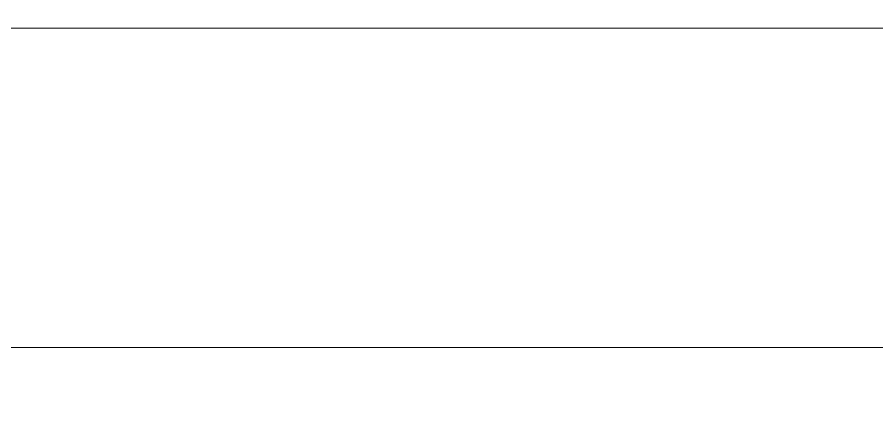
# Model space of a CAD drawing. Header units: metres. Extents: x 147 to 427, y -16 to 162.
# Drawn here: x 168.37 to 174.29, y 84.11 to 86.82 of the extents above; entities that cross this region are included whole.
import ezdxf

# ---------------------------------------------------------------- set-up
doc = ezdxf.new("R2010")
doc.units = ezdxf.units.M
doc.layers.add('1053_ARQ_BASE_MATADOURO_dwg', color=7, linetype='Continuous', lineweight=5, true_color=0x767676)
doc.layers.add('A-ESQ-PORTAS', color=7, linetype='Continuous', lineweight=20)
doc.layers.add('G-ANNO-SYMB', color=7, linetype='Continuous', lineweight=5)

# ---------------------------------------------------------------- blocks, each defined once
blk = doc.blocks.new('1053_ARQ_BASE_MATADOURO_dwg_arq geral tgov-4039641-BANHEIROS E VESTIÁRIO')
at = {"color": 253, "lineweight": 5, "true_color": 0xaaaaaa, "flags": 128}
blk.add_lwpolyline([(40.0763, 3.5558), (23.9972, 3.5558), (23.9972, 3.7065), (23.9972, 9.8559), (34.0675, 9.8559)], dxfattribs=at)
at = {"layer": 'A-ESQ-PORTAS', "color": 253, "true_color": 0xaaaaaa, "flags": 128}
blk.add_lwpolyline([(24.1472, 0.8597), (24.1472, 3.5565), (39.6993, 3.5565), (39.6993, -1.5435), (36.6993, -1.5435)], dxfattribs=at)
blk = doc.blocks.new('1053_ARQ_BASE_MATADOURO_dwg-3625622-BANHEIROS E VESTIÁRIO')
blk.add_blockref('1053_ARQ_BASE_MATADOURO_dwg_arq geral tgov-4039641-BANHEIROS E VESTIÁRIO', (130.2098, 83.186))

msp = doc.modelspace()

# ---------------------------------------------------------------- linework, layer by layer
at = {"layer": 'G-ANNO-SYMB'}
msp.add_line((178.3504, 84.5435), (163.2688, 84.5435), dxfattribs=at)

# ---------------------------------------------------------------- block references
at = {"layer": '1053_ARQ_BASE_MATADOURO_dwg', "color": 253, "true_color": 0xaaaaaa}
msp.add_blockref('1053_ARQ_BASE_MATADOURO_dwg-3625622-BANHEIROS E VESTIÁRIO', (9.7091, 0), dxfattribs=at)

doc.saveas('drawing.dxf')
